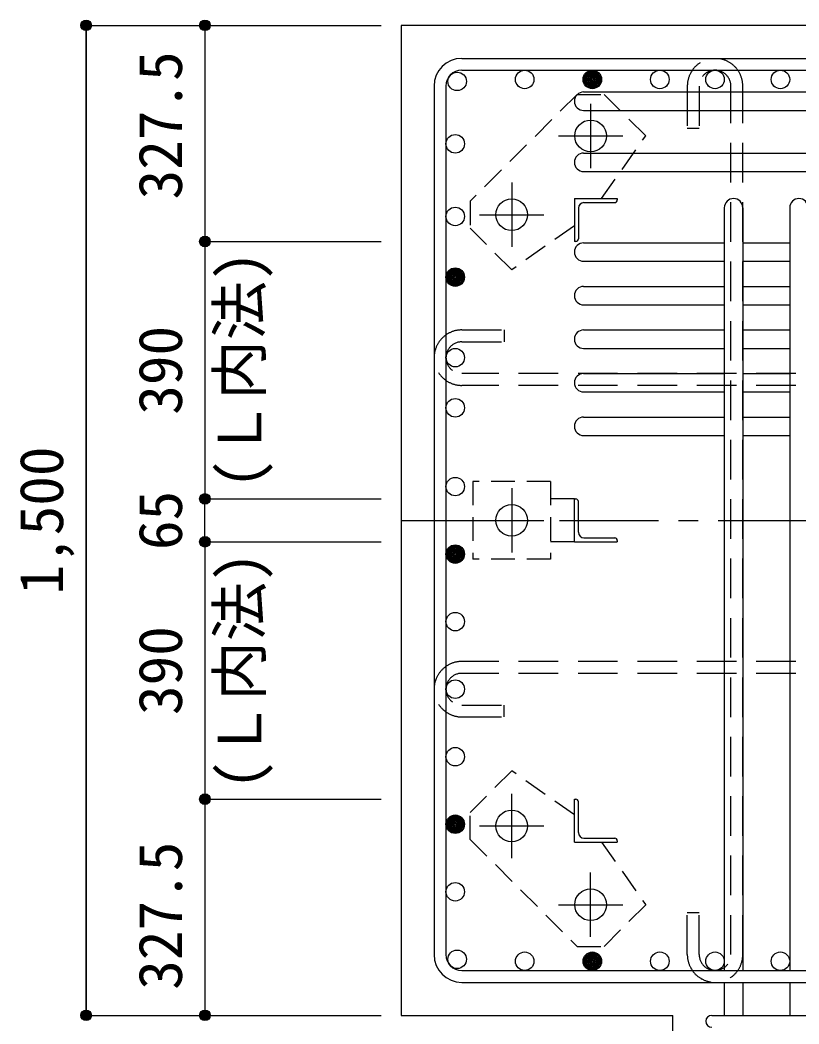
# Model space of a CAD drawing. Units: millimetres at full size, sheet at 1:30. Extents: x -5973 to 5954, y -4195 to 4201.
# Drawn here: x -775 to 405, y -2505 to -984 of the extents above; entities that cross this region are included whole.
import ezdxf
from ezdxf.enums import TextEntityAlignment as Align

# ---------------------------------------------------------------- set-up
doc = ezdxf.new("R2010")
doc.units = ezdxf.units.MM
doc.header["$LTSCALE"] = 30
doc.header["$PDMODE"] = 32
doc.header["$PDSIZE"] = 15
for name, pattern in [('CHAIN1', [8, 5, -1, 1, -1]), ('DASHED1', [1.8, 1.2, -0.6]), ('DASHED2', [3, 2, -1])]:
    doc.linetypes.add(name, pattern=pattern)
for name, color, linetype in [('0-1_躯体線', 2, 'Continuous'), ('0-2_アンカーボルト', 4, 'CHAIN1'), ('0-3_立上り筋', 4, 'Continuous'), ('0-4_フープ筋', 7, 'Continuous'), ('0-5_基礎梁筋', 7, 'Continuous'), ('0-6_スタラップ筋', 7, 'Continuous'), ('0-7_文字', 4, 'Continuous'), ('0-9_プレート', 4, 'DASHED1'), ('0-A_アングル', 4, 'Continuous'), ('0-C', 7, 'DASHED2'), ('0-D_寸法', 4, 'Continuous')]:
    doc.layers.add(name, color=color, linetype=linetype)
doc.styles.add('ＭＳ ゴシック', font='')
doc.styles.get('ＭＳ ゴシック').set_extended_font_data('MS Gothic')

msp = doc.modelspace()

# ---------------------------------------------------------------- linework, layer by layer
at = {"layer": '0-1_躯体線'}
for p, q in [((-197.56, -992.16), (-197.56, -2492.16)), ((1702.44, -992.16), (-197.56, -992.16)), ((-197.56, -2492.16), (213.94, -2492.16)), ((213.94, -2892.16), (213.94, -2492.16))]:
    msp.add_line(p, q, dxfattribs=at)
at = {"layer": '0-2_アンカーボルト'}
for p, q in [((89.44, -1110.86), (89.44, -1208.36)), ((40.74, -1159.66), (138.24, -1159.66)), ((-30.06, -1230.36), (-30.06, -1327.86)), ((-78.76, -1279.16), (18.74, -1279.16)), ((-30.06, -1693.36), (-30.06, -1790.86)), ((-78.76, -1742.16), (18.74, -1742.16)), ((-30.06, -2253.86), (-30.06, -2156.36)), ((-78.86, -2205.16), (18.64, -2205.16)), ((89.44, -2373.36), (89.44, -2275.86)), ((40.64, -2324.66), (138.14, -2324.66))]:
    msp.add_line(p, q, dxfattribs=at)
at = {"layer": '0-2_アンカーボルト', "color": 3, "linetype": 'Continuous'}
for centre in [(89.44, -1159.66), (-30.06, -1279.16), (-30.06, -1742.16), (-30.06, -2205.16), (89.44, -2324.66)]:
    msp.add_circle(centre, 24, dxfattribs=at)
at = {"layer": '0-3_立上り筋', "color": 3}
for centre in [(-112.63, -1077.09), (-10.32, -1074.16), (92, -1074.16), (194.32, -1074.16), (277.94, -1074.16), (376.94, -1074.16), (-115.56, -1171.66), (-115.56, -1281.73), (-115.56, -1373.66), (-115.56, -1495.66), (-115.56, -1571.66), (-115.56, -1691), (-115.56, -1793.32), (-115.56, -1895.64), (-115.56, -1997.96), (-115.56, -2100.28), (-115.56, -2202.6), (-115.56, -2304.92), (-112.63, -2407.23), (-10.32, -2410.16), (92, -2410.16), (194.32, -2410.16), (277.94, -2410.16), (376.94, -2410.16)]:
    msp.add_circle(centre, 14, dxfattribs=at)
at = {"layer": '0-3_立上り筋'}
for centre, radius in [((92, -1074.16), 12.6), ((92, -1074.16), 11.2), ((92, -1074.16), 9.8), ((92, -1074.16), 8.4), ((92, -1074.16), 7), ((92, -1074.16), 5.6), ((92, -1074.16), 4.2), ((92, -1074.16), 2.8), ((92, -1074.16), 1.4), ((-115.56, -1373.66), 12.6), ((-115.56, -1373.66), 11.2), ((-115.56, -1373.66), 9.8), ((-115.56, -1373.66), 8.4), ((-115.56, -1373.66), 7), ((-115.56, -1373.66), 5.6), ((-115.56, -1373.66), 4.2), ((-115.56, -1373.66), 2.8), ((-115.56, -1373.66), 1.4), ((-115.56, -1793.32), 12.6), ((-115.56, -1793.32), 11.2), ((-115.56, -1793.32), 9.8), ((-115.56, -1793.32), 8.4), ((-115.56, -1793.32), 7), ((-115.56, -1793.32), 5.6), ((-115.56, -1793.32), 4.2), ((-115.56, -1793.32), 2.8), ((-115.56, -1793.32), 1.4), ((-115.56, -2202.6), 12.6), ((-115.56, -2202.6), 11.2), ((-115.56, -2202.6), 9.8), ((-115.56, -2202.6), 8.4), ((-115.56, -2202.6), 7), ((-115.56, -2202.6), 5.6), ((-115.56, -2202.6), 4.2), ((-115.56, -2202.6), 2.8), ((-115.56, -2202.6), 1.4), ((92, -2410.16), 12.6), ((92, -2410.16), 11.2), ((92, -2410.16), 9.8), ((92, -2410.16), 8.4), ((92, -2410.16), 7), ((92, -2410.16), 5.6), ((92, -2410.16), 4.2), ((92, -2410.16), 2.8), ((92, -2410.16), 1.4)]:
    msp.add_circle(centre, radius, dxfattribs=at)
at = {"layer": '0-4_フープ筋'}
for p, q in [((-105.56, -1042.16), (1210.44, -1042.16)), ((-105.56, -1060.16), (1210.44, -1060.16)), ((-147.56, -1084.16), (-147.56, -2400.16)), ((-129.56, -1084.16), (-129.56, -2400.16)), ((-105.56, -2424.16), (1210.44, -2424.16)), ((-105.56, -2442.16), (1210.44, -2442.16))]:
    msp.add_line(p, q, dxfattribs=at)
for centre, radius, start, end in [((-105.56, -1084.16), 42, 90, 180), ((-105.56, -1084.16), 24, 90, 180), ((-105.56, -2400.16), 42, 180, 270), ((-105.56, -2400.16), 24, 180, 270)]:
    msp.add_arc(centre, radius, start, end, dxfattribs=at)
at = {"layer": '0-5_基礎梁筋'}
for p, q in [((78.94, -1093.09), (1234.44, -1093.09)), ((78.94, -1121.09), (1234.44, -1121.09)), ((78.94, -1185.66), (1234.44, -1185.66)), ((78.94, -1213.66), (1234.44, -1213.66)), ((291.94, -1268.66), (291.94, -2424.16)), ((319.94, -1268.66), (319.94, -2424.16)), ((390.94, -1268.66), (390.94, -2424.16)), ((78.94, -1321.66), (291.94, -1321.66)), ((319.94, -1321.66), (390.94, -1321.66)), ((78.94, -1349.66), (291.94, -1349.66)), ((319.94, -1349.66), (390.94, -1349.66)), ((78.94, -1387.66), (291.94, -1387.66)), ((319.94, -1387.66), (390.94, -1387.66)), ((78.94, -1415.66), (291.94, -1415.66)), ((319.94, -1415.66), (390.94, -1415.66)), ((78.94, -1453.66), (291.94, -1453.66)), ((319.94, -1453.66), (390.94, -1453.66)), ((78.94, -1481.66), (291.94, -1481.66)), ((319.94, -1481.66), (390.94, -1481.66)), ((78.94, -1519.66), (291.94, -1519.66)), ((319.94, -1519.66), (390.94, -1519.66)), ((78.94, -1547.66), (291.94, -1547.66)), ((319.94, -1547.66), (390.94, -1547.66)), ((78.94, -1585.66), (291.94, -1585.66)), ((319.94, -1585.66), (390.94, -1585.66)), ((78.94, -1613.66), (291.94, -1613.66)), ((319.94, -1613.66), (390.94, -1613.66)), ((291.94, -2442.16), (291.94, -2492.16)), ((319.94, -2442.16), (319.94, -2492.16)), ((390.94, -2442.16), (390.94, -2492.16))]:
    msp.add_line(p, q, dxfattribs=at)
for centre, start, end in [((78.94, -1107.09), 90, 270), ((78.94, -1199.66), 90, 270), ((305.94, -1268.66), 0, 180), ((404.94, -1268.66), 0, 180), ((78.94, -1335.66), 90, 270), ((78.94, -1401.66), 90, 270), ((78.94, -1467.66), 90, 270), ((78.94, -1533.66), 90, 270), ((78.94, -1599.66), 90, 270)]:
    msp.add_arc(centre, 14, start, end, dxfattribs=at)
at = {"layer": '0-6_スタラップ筋'}
msp.add_line((272.94, -2492.16), (831.94, -2492.16), dxfattribs=at)
msp.add_arc((272.94, -2501.16), 9, 90, 270, dxfattribs=at)
at = {"layer": '0-9_プレート'}
for p, q in [((68.93, -1096.73), (-93, -1258.66)), ((68.93, -1096.73), (109.94, -1096.73)), ((-93, -1258.66), (-93, -1299.67)), ((-30.06, -1362.6), (-93, -1299.67)), ((64.94, -1295.89), (-30.06, -1362.6)), ((28.94, -1683.16), (-89.06, -1683.16)), ((-89.06, -1683.16), (-89.06, -1801.16)), ((28.94, -1683.16), (28.94, -1801.16)), ((64.94, -1709.66), (28.94, -1709.66)), ((64.94, -1774.66), (28.94, -1774.66)), ((28.94, -1801.16), (-89.06, -1801.16)), ((-93, -2225.67), (-93, -2184.66)), ((-93, -2225.67), (68.93, -2387.6)), ((106.16, -2229.66), (172.88, -2324.66)), ((172.88, -2324.66), (109.94, -2387.6)), ((68.93, -2387.6), (109.94, -2387.6))]:
    msp.add_line(p, q, dxfattribs=at)
for points in [[(106.16, -1254.66), (172.88, -1159.66), (109.94, -1096.73)], [(64.94, -2188.44), (-30.06, -2121.72), (-93, -2184.66)]]:
    msp.add_lwpolyline(points, dxfattribs=at)
at = {"layer": '0-A_アングル'}
for p, q in [((64.94, -1254.66), (129.94, -1254.66)), ((64.94, -1254.66), (64.94, -1319.66)), ((79.44, -1260.66), (125.94, -1260.66)), ((129.94, -1254.66), (129.94, -1256.66)), ((70.94, -1269.16), (70.94, -1315.66)), ((66.94, -1319.66), (64.94, -1319.66)), ((64.94, -1709.66), (66.94, -1709.66)), ((64.94, -1774.66), (64.94, -1709.66)), ((70.94, -1760.16), (70.94, -1713.66)), ((64.94, -1774.66), (129.94, -1774.66)), ((79.44, -1768.66), (125.94, -1768.66)), ((129.94, -1772.66), (129.94, -1774.66)), ((64.94, -2164.66), (66.94, -2164.66)), ((64.94, -2229.66), (64.94, -2164.66)), ((70.94, -2215.16), (70.94, -2168.66)), ((64.94, -2229.66), (129.94, -2229.66)), ((79.44, -2223.66), (125.94, -2223.66)), ((129.94, -2227.66), (129.94, -2229.66))]:
    msp.add_line(p, q, dxfattribs=at)
for centre, radius, start, end in [((79.44, -1269.16), 8.5, 90, 180), ((125.94, -1256.66), 4, 270, 0), ((66.94, -1315.66), 4, 270, 0), ((66.94, -1713.66), 4, 0, 90), ((79.44, -1760.16), 8.5, 180, 270), ((125.94, -1772.66), 4, 0, 90), ((66.94, -2168.66), 4, 0, 90), ((79.44, -2215.16), 8.5, 180, 270), ((125.94, -2227.66), 4, 0, 90)]:
    msp.add_arc(centre, radius, start, end, dxfattribs=at)
at = {"layer": '0-C'}
for p, q in [((235.94, -1084.16), (235.94, -1148.16)), ((253.94, -1084.16), (253.94, -1148.16)), ((301.94, -2400.16), (301.94, -1084.16)), ((319.94, -2400.16), (319.94, -1084.16)), ((235.94, -1148.16), (253.94, -1148.16)), ((-105.56, -1453.66), (-41.56, -1453.66)), ((-41.56, -1453.66), (-41.56, -1471.66)), ((-105.56, -1471.66), (-41.56, -1471.66)), ((1210.44, -1519.66), (-105.56, -1519.66)), ((1210.44, -1537.66), (-105.56, -1537.66)), ((1210.44, -1955.96), (-105.56, -1955.96)), ((1210.44, -1973.96), (-105.56, -1973.96)), ((-105.56, -2021.96), (-41.56, -2021.96)), ((-41.56, -2039.96), (-41.56, -2021.96)), ((-105.56, -2039.96), (-41.56, -2039.96)), ((253.94, -2400.16), (253.94, -2336.16))]:
    msp.add_line(p, q, dxfattribs=at)
msp.add_lwpolyline([(235.94, -2400.16), (235.94, -2336.16), (253.94, -2336.16)], dxfattribs=at)
for centre, radius, start, end in [((277.94, -1084.16), 42, 0, 180), ((277.94, -1084.16), 24, 0, 180), ((-105.56, -1495.66), 42, 90, 270), ((-105.56, -1495.66), 24, 90, 270), ((-105.56, -1997.96), 42, 90, 270), ((-105.56, -1997.96), 24, 90, 270), ((277.94, -2400.16), 42, 180, 0), ((277.94, -2400.16), 24, 180, 0)]:
    msp.add_arc(centre, radius, start, end, dxfattribs=at)
at = {"layer": '0-D_寸法'}
for p, q in [((-674.6, -992.16), (-494.6, -992.16)), ((-674.6, -992.16), (-494.6, -992.16)), ((-674.6, -992.16), (-674.6, -2492.16)), ((-674.6, -2492.16), (-674.6, -992.16)), ((-494.6, -992.16), (-227.56, -992.16)), ((-494.6, -992.16), (-494.6, -1319.66)), ((-494.6, -992.16), (-227.56, -992.16)), ((-494.6, -1319.66), (-227.56, -1319.66)), ((-494.6, -1774.66), (-494.6, -1709.66)), ((-494.6, -1709.66), (-227.56, -1709.66)), ((-494.6, -1774.66), (-227.56, -1774.66)), ((-494.6, -1774.66), (-494.6, -2164.66)), ((-494.6, -1774.66), (-227.56, -1774.66)), ((-494.6, -2164.66), (-227.56, -2164.66)), ((-674.6, -2492.16), (-494.6, -2492.16))]:
    msp.add_line(p, q, dxfattribs=at)
at = {"layer": '0-D_寸法', "linetype": 'CHAIN1'}
msp.add_line((-197.56, -1742.16), (1302.44, -1742.16), dxfattribs=at)
at = {"layer": '0-D_寸法'}
for points in [[(-494.6, -1319.66), (-494.6, -1709.66), (-227.56, -1709.66)], [(-494.6, -2164.66), (-494.6, -2492.16), (-227.56, -2492.16)]]:
    msp.add_lwpolyline(points, dxfattribs=at)
for centre, radius in [((-674.6, -992.16), 8), ((-674.6, -992.16), 7.2), ((-674.6, -992.16), 6.4), ((-674.6, -992.16), 5.6), ((-674.6, -992.16), 4.8), ((-674.6, -992.16), 4), ((-494.6, -992.16), 8), ((-494.6, -992.16), 7.2), ((-494.6, -992.16), 6.4), ((-494.6, -992.16), 5.6), ((-494.6, -992.16), 4.8), ((-494.6, -992.16), 4), ((-674.6, -992.16), 3.2), ((-674.6, -992.16), 2.4), ((-674.6, -992.16), 1.6), ((-674.6, -992.16), 0.8), ((-494.6, -992.16), 3.2), ((-494.6, -992.16), 2.4), ((-494.6, -992.16), 1.6), ((-494.6, -992.16), 0.8), ((-494.6, -1319.66), 8), ((-494.6, -1319.66), 7.2), ((-494.6, -1319.66), 6.4), ((-494.6, -1319.66), 5.6), ((-494.6, -1319.66), 4.8), ((-494.6, -1319.66), 4), ((-494.6, -1319.66), 3.2), ((-494.6, -1319.66), 2.4), ((-494.6, -1319.66), 1.6), ((-494.6, -1319.66), 0.8), ((-494.6, -1709.66), 8), ((-494.6, -1709.66), 7.2), ((-494.6, -1709.66), 6.4), ((-494.6, -1709.66), 5.6), ((-494.6, -1709.66), 4.8), ((-494.6, -1709.66), 4), ((-494.6, -1709.66), 3.2), ((-494.6, -1709.66), 2.4), ((-494.6, -1709.66), 1.6), ((-494.6, -1709.66), 0.8), ((-494.6, -1774.66), 8), ((-494.6, -1774.66), 7.2), ((-494.6, -1774.66), 6.4), ((-494.6, -1774.66), 5.6), ((-494.6, -1774.66), 4.8), ((-494.6, -1774.66), 4), ((-494.6, -1774.66), 3.2), ((-494.6, -1774.66), 2.4), ((-494.6, -1774.66), 1.6), ((-494.6, -1774.66), 0.8), ((-494.6, -2164.66), 8), ((-494.6, -2164.66), 7.2), ((-494.6, -2164.66), 6.4), ((-494.6, -2164.66), 5.6), ((-494.6, -2164.66), 4.8), ((-494.6, -2164.66), 4), ((-494.6, -2164.66), 3.2), ((-494.6, -2164.66), 2.4), ((-494.6, -2164.66), 1.6), ((-494.6, -2164.66), 0.8), ((-674.6, -2492.16), 8), ((-674.6, -2492.16), 7.2), ((-674.6, -2492.16), 6.4), ((-674.6, -2492.16), 5.6), ((-674.6, -2492.16), 4.8), ((-674.6, -2492.16), 4), ((-674.6, -2492.16), 3.2), ((-674.6, -2492.16), 2.4), ((-674.6, -2492.16), 1.6), ((-674.6, -2492.16), 0.8), ((-494.6, -2492.16), 8), ((-494.6, -2492.16), 7.2), ((-494.6, -2492.16), 6.4), ((-494.6, -2492.16), 5.6), ((-494.6, -2492.16), 4.8), ((-494.6, -2492.16), 4), ((-494.6, -2492.16), 3.2), ((-494.6, -2492.16), 2.4), ((-494.6, -2492.16), 1.6), ((-494.6, -2492.16), 0.8)]:
    msp.add_circle(centre, radius, dxfattribs=at)
at = {"layer": '0-D_寸法', "color": 7}
for p in [(-674.6, -992.16), (-494.6, -992.16), (-494.6, -992.16), (-494.6, -1319.66), (-494.6, -1319.66), (-494.6, -1709.66), (-494.6, -1709.66), (-494.6, -1709.66), (-494.6, -1774.66), (-494.6, -1774.66), (-494.6, -1774.66), (-494.6, -2164.66), (-494.6, -2164.66), (-674.6, -2492.16), (-494.6, -2492.16), (-494.6, -2492.16)]:
    msp.add_point(p, dxfattribs=at)

# ---------------------------------------------------------------- texts
at = {"layer": '0-7_文字', "style": 'ＭＳ ゴシック'}
for p in [(-389.6, -1694.16), (-389.6, -2150.16)]:
    msp.add_text('(Ｌ内法)', height=65.98, rotation=90, dxfattribs=at).set_placement(p, align=Align.BOTTOM_LEFT)
at = {"layer": '0-D_寸法', "style": 'ＭＳ ゴシック'}
for s, p in [('327.5', (-509.6, -1255.91)), ('390', (-509.6, -1582.16)), ('1,500', (-689.6, -1854.66)), ('65', (-509.6, -1787.16)), ('390', (-509.6, -2037.16)), ('327.5', (-509.6, -2453.41))]:
    msp.add_text(s, height=65.98, rotation=90, dxfattribs=at).set_placement(p, align=Align.BOTTOM_LEFT)

doc.saveas('drawing.dxf')
